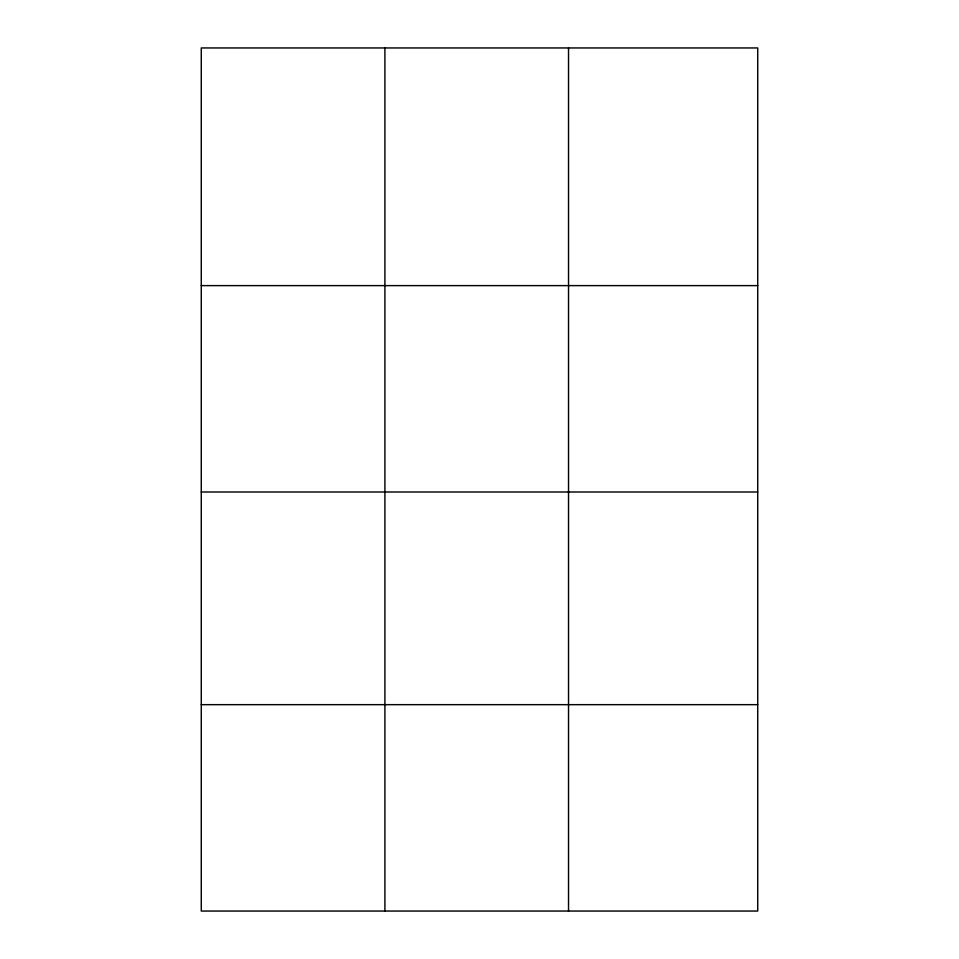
<?xml version="1.0" encoding="UTF-8"?>
<svg xmlns="http://www.w3.org/2000/svg" width="959" height="959" viewBox="0 0 959 959"><rect width="100%" height="100%" fill="white"/><g stroke="black" fill="none" stroke-linecap="round" stroke-linejoin="round"><path stroke-width="1.44" d="M757.73 492.003L757.73 47.95L201.27 47.95L201.27 911.05L757.73 911.05L757.73 492.003L201.27 492.003M201.27 285.614L757.73 285.614M201.27 704.661L757.73 704.661M568.531 47.95L568.531 911.05M384.907 47.95L384.907 911.05"/></g></svg>
